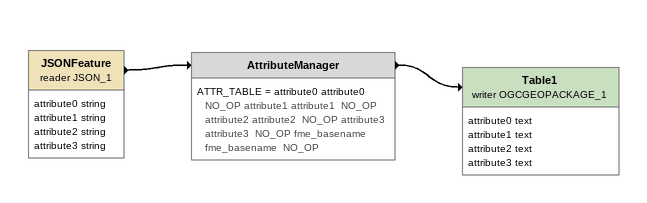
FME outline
JSONFeature (reader JSON_1)
    attributes: attribute0 string, attribute1 string, attribute2 string, attribute3 string
    -> AttributeManager
AttributeManager
    ATTR_TABLE = attribute0 attribute0  NO_OP attribute1 attribute1  NO_OP attribute2 attribute2  NO_OP attribute3 attribute3  NO_OP fme_basename fme_basename  NO_OP
    -> Table1 (writer OGCGEOPACKAGE_1)
Table1 (writer OGCGEOPACKAGE_1)
    attributes: attribute0 text, attribute1 text, attribute2 text, attribute3 text
